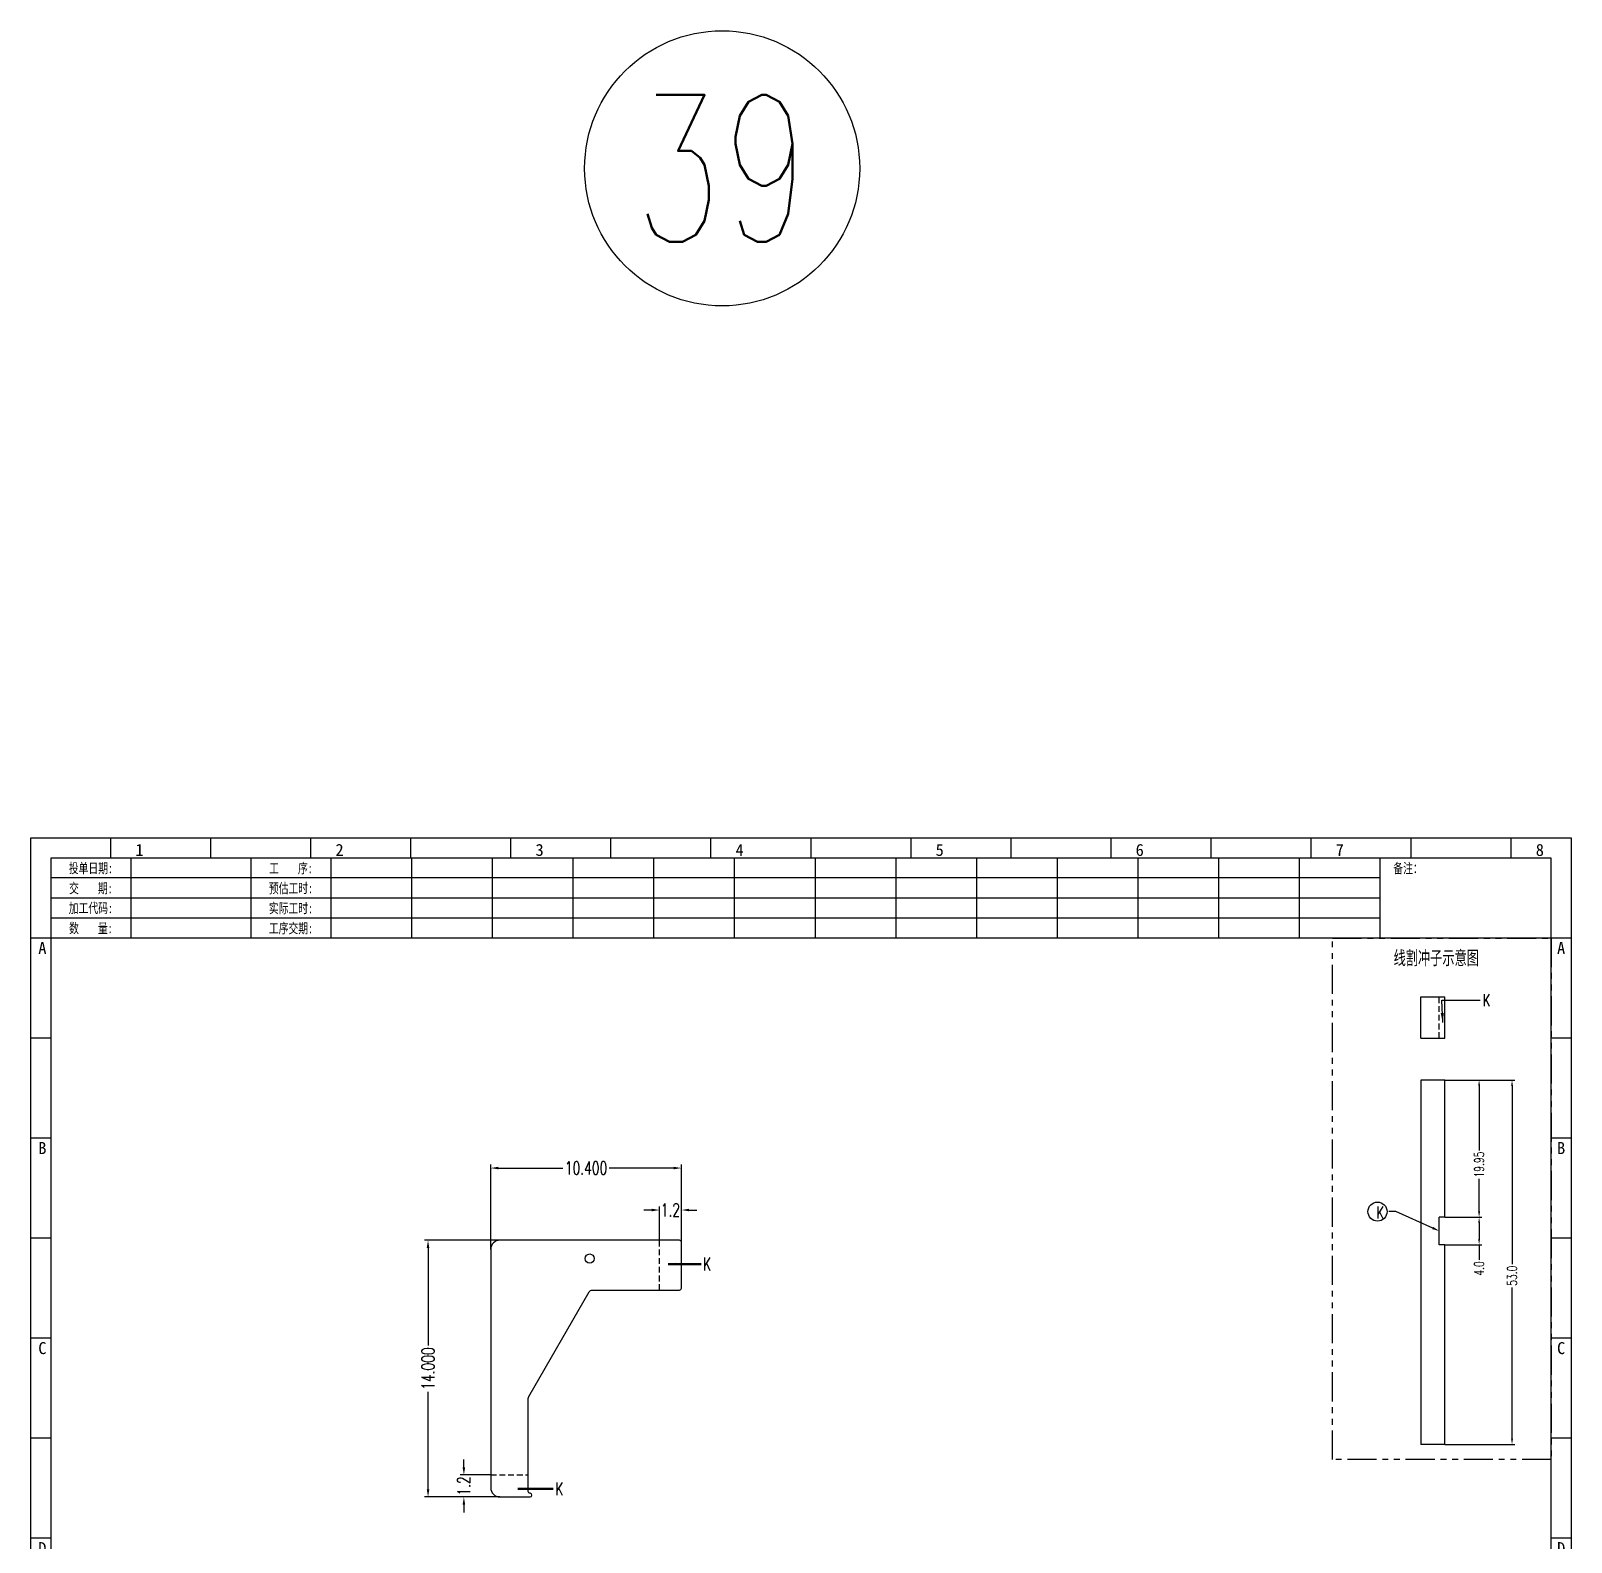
# Model space of a CAD drawing. Header units: millimetres. Extents: x -2852 to 5627, y -2271 to 1849.
# Drawn here: x -153.8 to -69.8, y 131.4 to 213.8 of the extents above; entities that cross this region are included whole.
import ezdxf
from ezdxf.enums import TextEntityAlignment as Align

# ---------------------------------------------------------------- set-up
doc = ezdxf.new("R2010")
doc.units = ezdxf.units.MM
doc.header["$PDSIZE"] = 3
doc.linetypes.add('DASHED2', pattern=[9.525, 6.35, -3.175])
doc.linetypes.add('PHANTOM', pattern=[63.5, 31.75, -6.35, 6.35, -6.35, 6.35, -6.35])
for name, color, linetype in [('1', 7, 'Continuous'), ('11', 4, 'DASHED2'), ('41', 1, 'Continuous'), ('61', 1, 'PHANTOM'), ('66', 1, 'Continuous'), ('PUNCH', 1, 'Continuous')]:
    doc.layers.add(name, color=color, linetype=linetype)
doc.styles.add('jet01', font='simplex.shx', dxfattribs={"width": 0.7, "bigfont": 'hztxt.shx'})
doc.styles.add('jet02', font='simplex.shx', dxfattribs={"width": 0.7})
doc.styles.get("Standard").update_dxf_attribs({"font": '仿宋_GB2312_0.ttf', "width": 0.7})
doc.styles.add('TEXTSTYLE_1', font='TRIUMB.TTF')
doc.styles.add('TEXTSTYLE_2', font='TRIUM.TTF')
doc.styles.add('tk', font='', dxfattribs={"width": 0.7})
doc.styles.add('tk 2', font='仿宋_GB2312_0.ttf', dxfattribs={"width": 0.65})
doc.styles.add('tk 4', font='simplex.shx', dxfattribs={"width": 0.65, "bigfont": 'bigfont.shx'})
doc.styles.get('tk').set_extended_font_data('NSimSun')
doc.dimstyles.new('jet02', dxfattribs={"dimtxt": 3.5, "dimasz": 2.1, "dimexe": 1, "dimexo": 0, "dimgap": 0.5, "dimtad": 0, "dimtoh": 1, "dimdec": 3, "dimzin": 9, "dimdsep": 46, "dimtxsty": 'jet02', "dimcen": 0, "dimclrt": 256, "dimazin": 2, "dimtfac": 1, "dimtdec": 3, "dimtofl": 0, "dimtmove": 0, "dimatfit": 1, "dimfxl": 0, "dimarcsym": 0})

# ---------------------------------------------------------------- blocks, each defined once
blk = doc.blocks.new('*D139')
at = {"layer": '41', "lineweight": -2, "ltscale": 0.05}
for p, q in [((838.56, -2295.815), (842.378, -2295.815)), ((842.228, -2296.13), (842.228, -2305.852)), ((842.228, -2315.375), (842.228, -2307.122)), ((838.56, -2315.69), (842.378, -2315.69))]:
    blk.add_line(p, q, dxfattribs=at)
at = {"layer": '41', "ltscale": 0.05}
for points in [[(842.175, -2296.13), (842.28, -2296.13), (842.228, -2295.815)], [(842.175, -2315.375), (842.28, -2315.375), (842.228, -2315.69)]]:
    blk.add_solid(points, dxfattribs=at)
at = {"layer": 'Defpoints', "color": 0, "ltscale": 0.05}
for p in [(838.56, -2295.815), (842.228, -2295.815), (838.56, -2315.69)]:
    blk.add_point(p, dxfattribs=at)
at = {"layer": '41', "ltscale": 0.05, "insert": (842.228, -2306.487), "char_height": 0.525, "attachment_point": 5, "rotation": 90, "style": 'jet02'}
blk.add_mtext('53.0', dxfattribs=at)
blk = doc.blocks.new('*D140')
at = {"layer": '41', "lineweight": -2, "ltscale": 0.05}
for p, q in [((838.56, -2295.815), (840.583, -2295.815)), ((840.433, -2296.13), (840.433, -2299.649)), ((840.433, -2302.982), (840.433, -2301.199)), ((838.56, -2303.297), (840.583, -2303.297))]:
    blk.add_line(p, q, dxfattribs=at)
at = {"layer": '41', "ltscale": 0.05}
for points in [[(840.381, -2296.13), (840.486, -2296.13), (840.433, -2295.815)], [(840.381, -2302.982), (840.486, -2302.982), (840.433, -2303.297)]]:
    blk.add_solid(points, dxfattribs=at)
at = {"layer": 'Defpoints', "color": 0, "ltscale": 0.05}
for p in [(838.56, -2295.815), (838.56, -2303.297), (840.433, -2303.297)]:
    blk.add_point(p, dxfattribs=at)
at = {"layer": '41', "ltscale": 0.05, "insert": (840.433, -2300.424), "char_height": 0.525, "attachment_point": 5, "rotation": 90, "style": 'jet02'}
blk.add_mtext('19.95', dxfattribs=at)
blk = doc.blocks.new('*D141')
at = {"layer": '41', "lineweight": -2, "ltscale": 0.05}
for p, q in [((838.56, -2303.297), (840.583, -2303.297)), ((840.433, -2303.612), (840.433, -2304.482)), ((838.56, -2304.797), (840.583, -2304.797)), ((840.433, -2304.797), (840.433, -2305.628))]:
    blk.add_line(p, q, dxfattribs=at)
at = {"layer": '41', "ltscale": 0.05}
for points in [[(840.381, -2303.612), (840.486, -2303.612), (840.433, -2303.297)], [(840.381, -2304.482), (840.486, -2304.482), (840.433, -2304.797)]]:
    blk.add_solid(points, dxfattribs=at)
at = {"layer": 'Defpoints', "color": 0, "ltscale": 0.05}
for p in [(838.56, -2303.297), (838.56, -2304.797), (840.433, -2304.797)]:
    blk.add_point(p, dxfattribs=at)
at = {"layer": '41', "ltscale": 0.05, "insert": (840.433, -2306.088), "char_height": 0.525, "attachment_point": 5, "rotation": 90, "style": 'jet02'}
blk.add_mtext('4.0', dxfattribs=at)
blk = doc.blocks.new('A3-N')
at = {"layer": '1', "color": 1}
for p, q in [((0, 0), (0, 296.73)), ((0, 296.73), (420, 296.73)), ((21.82, 291.27), (21.82, 296.73)), ((49.09, 291.27), (49.09, 296.73)), ((76.36, 291.27), (76.36, 296.73)), ((103.64, 291.27), (103.64, 296.73)), ((103.64, 291.27), (103.64, 296.73)), ((103.64, 291.27), (103.64, 296.73)), ((130.91, 291.27), (130.91, 296.73)), ((158.18, 291.27), (158.18, 296.73)), ((185.45, 291.27), (185.45, 296.73)), ((212.73, 291.27), (212.73, 296.73)), ((240, 291.27), (240, 296.73)), ((267.27, 291.27), (267.27, 296.73)), ((294.55, 291.27), (294.55, 296.73)), ((321.82, 291.27), (321.82, 296.73)), ((349.09, 291.27), (349.09, 296.73)), ((376.36, 291.27), (376.36, 296.73)), ((403.64, 291.27), (403.64, 296.73)), ((420, 296.73), (420, 1)), ((5.45, 269.45), (0, 269.45)), ((420, 269.45), (414.55, 269.45)), ((5.45, 242.18), (0, 242.18)), ((420, 242.18), (414.55, 242.18)), ((5.45, 214.91), (0, 214.91)), ((420, 214.91), (414.55, 214.91)), ((5.45, 187.64), (0, 187.64)), ((420, 187.64), (414.55, 187.64)), ((5.45, 160.36), (0, 160.36)), ((420, 160.36), (414.55, 160.36)), ((5.45, 133.09), (0, 133.09)), ((420, 133.09), (414.55, 133.09)), ((5.45, 105.82), (0, 105.82)), ((420, 105.82), (414.55, 105.82)), ((5.45, 78.55), (0, 78.55)), ((420, 78.55), (414.55, 78.55)), ((5.45, 51.27), (0, 51.27)), ((420, 51.27), (414.55, 51.27)), ((222.45, 49.09), (221.45, 49.09)), ((221.45, 49.09), (221.45, 40.36)), ((222.45, 49.09), (414.55, 49.09)), ((232.36, 49.09), (232.36, 40.36)), ((245.45, 49.09), (245.45, 40.36)), ((290.18, 49.09), (290.18, 40.36)), ((302.18, 49.09), (302.18, 40.36)), ((322.91, 49.09), (322.91, 40.36)), ((343.64, 49.09), (343.64, 40.36)), ((392.73, 40.36), (392.73, 49.09)), ((258.55, 40.36), (258.55, 5.44)), ((266.45, 40.36), (266.45, 5.44)), ((276.78, 40.36), (276.78, 5.45)), ((291.18, 40.36), (291.18, 5.45)), ((301.51, 40.37), (301.51, 5.46)), ((308.01, 40.36), (308.01, 5.45)), ((354.09, 40.36), (354.09, 5.45)), ((308.01, 32.39), (258.55, 32.39)), ((308.01, 28.54), (258.55, 28.54)), ((414.55, 27.27), (308.01, 27.27)), ((5.45, 24), (0, 24)), ((308.01, 24.69), (258.55, 24.69)), ((420, 24), (414.55, 24)), ((308.01, 16.99), (258.55, 16.99)), ((354.09, 19.63), (308.01, 19.63)), ((308.01, 13.14), (258.55, 13.14)), ((414.55, 16.36), (354.09, 16.36)), ((374.55, 16.36), (374.55, 5.45)), ((384.55, 16.36), (384.55, 5.45)), ((394.55, 16.36), (394.55, 5.45)), ((404.55, 16.36), (404.55, 5.45)), ((308.01, 9.29), (258.55, 9.29)), ((308.01, 11.99), (354.09, 11.99)), ((372.51, 12.49), (362.69, 11.5)), ((362.69, 11.5), (362.69, 8.23)), ((372.51, 12.49), (372.51, 7.25)), ((414.55, 12), (374.55, 12)), ((21.82, 0), (21.82, 5.45)), ((49.09, 0), (49.09, 5.45)), ((76.36, 0), (76.36, 5.45)), ((103.64, 0), (103.64, 5.45)), ((130.91, 0), (130.91, 5.45)), ((158.18, 0), (158.18, 5.45)), ((185.45, 0), (185.45, 5.45)), ((212.73, 0), (212.73, 5.45)), ((240, 0), (240, 5.45)), ((267.27, 0), (267.27, 5.45)), ((294.55, 0), (294.55, 5.45)), ((321.82, 0), (321.82, 5.45)), ((349.09, 0), (349.09, 5.45)), ((372.51, 7.25), (362.69, 8.23)), ((376.36, 0), (376.36, 5.45)), ((403.64, 0), (403.64, 5.45)), ((1, 0), (0, 0)), ((420, 0), (1, 0)), ((420, 0), (420, 1))]:
    blk.add_line(p, q, dxfattribs=at)
at = {"layer": '1'}
for p, q in [((414.55, 278.18), (414.55, 284.73)), ((221.45, 40.36), (221.45, 5.45)), ((221.45, 40.36), (414.55, 40.36)), ((221.45, 40.36), (414.55, 40.36)), ((254.41, 40.36), (254.41, 5.45)), ((283.28, 40.36), (283.28, 5.45)), ((308.01, 36.24), (258.55, 36.24)), ((222.08, 28.67), (254.12, 28.67)), ((308.01, 20.84), (254.41, 20.84))]:
    blk.add_line(p, q, dxfattribs=at)
at = {"layer": '1', "color": 1, "ltscale": 0.05}
for p, q in [((278.93, 34.04), (279.79, 32.56)), ((278.93, 34.04), (280.65, 34.04)), ((281.68, 35.84), (279.79, 32.56)), ((303.66, 34.05), (304.52, 32.56)), ((303.66, 34.05), (305.38, 34.05)), ((306.41, 35.84), (304.52, 32.56)), ((278.93, 30.19), (279.79, 28.71)), ((278.93, 30.19), (280.65, 30.19)), ((281.68, 31.99), (279.79, 28.71)), ((303.66, 30.2), (305.38, 30.2)), ((303.66, 30.2), (304.52, 28.71)), ((306.41, 31.99), (304.52, 28.71)), ((278.93, 26.34), (279.79, 24.86)), ((278.93, 26.34), (280.65, 26.34)), ((281.68, 28.14), (279.79, 24.86)), ((303.66, 26.35), (304.52, 24.86)), ((303.66, 26.35), (305.38, 26.35)), ((306.41, 28.14), (304.52, 24.86)), ((278.93, 22.49), (280.65, 22.49)), ((278.93, 22.49), (279.79, 21.01)), ((281.68, 24.29), (279.79, 21.01)), ((303.66, 22.5), (305.38, 22.5)), ((303.66, 22.5), (304.52, 21.01)), ((306.41, 24.29), (304.52, 21.01)), ((278.93, 18.66), (279.79, 17.17)), ((278.93, 18.66), (280.65, 18.66)), ((281.68, 20.45), (279.79, 17.17)), ((303.66, 18.66), (304.52, 17.18)), ((303.66, 18.66), (305.38, 18.66)), ((306.41, 20.46), (304.52, 17.18)), ((278.93, 14.81), (280.65, 14.81)), ((278.93, 14.81), (279.79, 13.32)), ((281.68, 16.6), (279.79, 13.32)), ((281.68, 12.75), (279.79, 9.47)), ((303.66, 14.81), (305.38, 14.81)), ((303.66, 14.81), (304.52, 13.33)), ((306.41, 16.61), (304.52, 13.33)), ((306.41, 12.76), (304.52, 9.48)), ((278.93, 10.96), (279.79, 9.47)), ((278.93, 10.96), (280.65, 10.96)), ((281.68, 8.9), (279.79, 5.62)), ((303.66, 10.96), (304.52, 9.48)), ((303.66, 10.96), (305.38, 10.96)), ((306.41, 8.91), (304.52, 5.63)), ((278.93, 7.11), (279.79, 5.62)), ((278.93, 7.11), (280.65, 7.11)), ((303.66, 7.11), (305.38, 7.11)), ((303.66, 7.11), (304.52, 5.63))]:
    blk.add_line(p, q, dxfattribs=at)
at = {"layer": '1', "color": 1, "ltscale": 0.1}
for p, q in [((358.01, 13.02), (358.01, 6.71)), ((354.86, 9.87), (361.17, 9.87)), ((362.03, 9.87), (373.54, 9.87))]:
    blk.add_line(p, q, dxfattribs=at)
at = {"layer": '1'}
blk.add_lwpolyline([(221.45, 5.45), (414.55, 5.45), (414.55, 291.27), (5.45, 291.27), (5.45, 5.45), (414.55, 5.45)], dxfattribs=at)
at = {"layer": '1', "color": 7, "linetype": 'Continuous', "const_width": 0.123}
blk.add_lwpolyline([(223.11, 34.74), (252.6, 34.76)], dxfattribs=at)
at = {"layer": '1', "color": 1}
for radius in [2.62, 1.64]:
    blk.add_circle((358.01, 9.87), radius, dxfattribs=at)
at = {"layer": '41'}
for p, q in [((27.27, 291.27), (27.27, 269.45)), ((60, 291.27), (60, 269.45)), ((81.82, 291.27), (81.82, 269.45)), ((103.82, 291.27), (103.82, 269.45)), ((125.82, 291.27), (125.82, 269.45)), ((147.82, 291.27), (147.82, 269.45)), ((169.82, 291.27), (169.82, 269.45)), ((191.82, 291.27), (191.82, 269.45)), ((213.82, 291.27), (213.82, 269.45)), ((235.82, 291.27), (235.82, 269.45)), ((257.82, 291.27), (257.82, 269.45)), ((279.82, 291.27), (279.82, 269.45)), ((301.82, 291.27), (301.82, 269.45)), ((323.82, 291.27), (323.82, 269.45)), ((345.82, 291.27), (345.82, 269.45)), ((367.82, 291.27), (367.82, 269.45)), ((367.82, 285.82), (5.45, 285.82)), ((367.82, 280.36), (5.45, 280.36)), ((367.82, 274.91), (5.45, 274.91)), ((414.55, 269.45), (5.45, 269.45))]:
    blk.add_line(p, q, dxfattribs=at)
at = {"layer": '1', "color": 1}
for s, p in [('1', (29.64, 295.11)), ('2', (84.18, 295.11)), ('3', (138.73, 295.11)), ('4', (193.27, 295.11)), ('5', (247.82, 295.11)), ('6', (302.36, 295.11)), ('7', (356.91, 295.11)), ('8', (411.45, 295.11)), ('1', (30.53, 4.11)), ('2', (85.08, 4.11)), ('3', (139.62, 4.11)), ('4', (194.17, 4.11)), ('5', (248.72, 4.11)), ('6', (303.26, 4.11)), ('7', (357.81, 4.11)), ('8', (412.35, 4.11))]:
    blk.add_text(s, height=3.27, dxfattribs=at).set_placement(p, align=Align.TOP_CENTER)
at = {"layer": '1', "style": 'tk', "width": 0.7}
for s, p in [('投单日期:', (16.36, 288.55)), ('工    序:', (70.91, 288.55)), ('备注：', (375.51, 288.55)), ('交    期:', (16.36, 283.09)), ('预估工时:', (70.91, 283.09)), ('加工代码:', (16.36, 277.64)), ('实际工时:', (70.91, 277.64)), ('数    量:', (16.36, 272.18)), ('工序交期:', (70.91, 272.18))]:
    blk.add_text(s, height=2.727, dxfattribs=at).set_placement(p, align=Align.MIDDLE)
at = {"layer": '1', "color": 1}
for s, p in [('A', (2.04, 268.36)), ('B', (2.04, 213.82)), ('C', (2.04, 159.27)), ('D', (2.04, 104.73)), ('E', (2.04, 50.18))]:
    blk.add_text(s, height=3.27, dxfattribs=at).set_placement(p, align=Align.TOP_LEFT)
for s, p in [('A', (418.37, 268.36)), ('B', (418.37, 213.82)), ('C', (418.37, 159.27)), ('D', (418.37, 104.73)), ('E', (418.37, 50.18))]:
    blk.add_text(s, height=3.27, dxfattribs=at).set_placement(p, align=Align.TOP_RIGHT)
at = {"layer": '1', "color": 1, "style": 'tk 2', "width": 0.7}
for s, height, p in [('序号', 3.273, (222.96, 43.34)), ('件号', 3.273, (234.62, 43.61)), ('零件名称', 3.273, (258.97, 43.61)), ('数量', 3.273, (292.3, 43.78)), ('材料', 3.273, (309.27, 43.78)), ('热处理', 3.273, (328.71, 43.78)), ('外形尺寸', 3.273, (358.94, 43.78)), ('说明', 3.273, (399.61, 43.78)), ('料号：', 2.182, (309.77, 37.46)), ('名称：', 3.273, (355.52, 35.79)), ('图号：', 3.273, (355.52, 22.7)), ('比 例', 2.182, (376.69, 13.18)), ('页 码', 2.182, (386.85, 13.18)), ('版 次', 2.182, (396.31, 13.18)), ('单位', 2.182, (407.35, 13.18))]:
    blk.add_text(s, height=height, dxfattribs=at).set_placement(p)
at = {"layer": '1', "color": 7, "linetype": 'Continuous', "style": 'TEXTSTYLE_1'}
blk.add_text('Amphenol JET', height=2.7, dxfattribs=at).set_placement((223.96, 35.61))
at = {"layer": '1', "color": 7, "linetype": 'Continuous'}
for s, height, style, width, p in [('A Division of Amphenol Corporation', 1.5, 'TEXTSTYLE_2', 0.7, (224.64, 32.29)), ('HangZhou Amphenol JET Interconnect Technology co.,ltd ', 1.2, 'TEXTSTYLE_2', 0.6, (222.47, 29.36)), ('THESE DRAWINGS AND SPECIFICATIONS', 1.5, 'tk 4', 0.6, (224.73, 23.52)), ('ARE THE PROPERTY OF', 1.5, 'tk 4', 0.6, (230.45, 21.35)), ('AND SHALL NOT BE REPRODUCED OR', 1.5, 'tk 4', 0.6, (225.95, 17.17)), ('AMPHENOL CORPORATION', 1.5, 'tk 4', 0.6, (230.04, 19.27)), ('THE MANUFACTURE OR SALE OF APPARATUS', 1.5, 'tk 4', 0.6, (223.5, 12.92)), ('COPIED OR USED AS THE BASIS FOR', 1.5, 'tk 4', 0.6, (225.54, 15.02)), ('WITHOUT THE WRITTEN PERMISSION OF', 1.5, 'tk 4', 0.6, (224.73, 10.67)), ('AMPHENOL CORPORATION.', 1.5, 'tk 4', 0.6, (229.63, 8.4))]:
    blk.add_text(s, height=height, dxfattribs=dict(at, style=style, width=width)).set_placement(p)
at = {"layer": '1', "color": 1, "style": 'tk 2', "width": 0.7}
for s, p in [('X.', (259.64, 34.37)), ('%%P0.2', (267.9, 34.37)), ('X.', (284.37, 34.37)), ('%%P1%%D', (293.12, 34.37)), ('.X', (259.64, 30.28)), ('%%P0.1', (267.9, 30.52)), ('.X', (284.37, 30.28)), ('%%P0.5%%D', (293.12, 30.52)), ('.XX', (259.64, 26.71)), ('%%P0.01', (267.9, 26.67)), ('.XX', (284.37, 26.71)), ('%%P0.1%%D', (293.12, 26.67)), ('.XXX', (259.64, 22.68)), ('%%P0.002', (267.9, 22.82)), ('.XXX', (284.37, 22.68)), ('%%P0.01%%D', (293.12, 22.82)), ('X.', (259.64, 18.97)), ('0/-0.2', (267.9, 18.97)), ('X.', (284.37, 18.97)), ('+0.2/0', (293.12, 18.97)), ('.X', (259.64, 14.88)), ('0/-0.1', (267.9, 15.12)), ('.X', (284.37, 14.88)), ('+0.1/0', (293.12, 15.12)), ('.XX', (259.64, 11.31)), ('0/-0.01', (267.9, 11.27)), ('0/-0.002', (267.9, 7.42)), ('.XX', (284.37, 11.31)), ('+0.01/0', (293.12, 11.27)), ('+0.002/0', (293.12, 7.42)), ('.XXX', (259.64, 7.28)), ('.XXX', (284.37, 7.28))]:
    blk.add_text(s, height=2, dxfattribs=at).set_placement(p, align=Align.MIDDLE_LEFT)
at = {"layer": '1', "color": 1, "ltscale": 0.05, "style": 'tk 2', "width": 0.5}
for s, p in [('6.3', (279.01, 34.26)), ('6.3', (303.74, 34.27)), ('3.2', (279.01, 30.41)), ('3.2', (303.74, 30.42)), ('0.8', (279.01, 26.56)), ('0.8', (303.74, 26.57)), ('0.2', (279.01, 22.71)), ('0.2', (303.74, 22.72)), ('6.3', (279.01, 18.87)), ('6.3', (303.74, 18.88)), ('3.2', (279.01, 15.02)), ('0.8', (279.01, 11.17)), ('3.2', (303.74, 15.03)), ('0.8', (303.74, 11.18)), ('0.2', (279.01, 7.32)), ('0.2', (303.74, 7.33))]:
    blk.add_text(s, height=1.6, dxfattribs=at).set_placement(p)
at = {"layer": '1', "style": 'tk 2', "width": 0.7}
for s, p in [('APPD:', (309.77, 24.21)), ('CHKD:', (309.77, 16.27)), ('DR:', (309.77, 8.35))]:
    blk.add_text(s, height=2.182, dxfattribs=at).set_placement(p)
at = {"layer": '1', "color": 7, "style": 'tk 2', "width": 0.7}
blk.add_text('MM', height=2.182, dxfattribs=at).set_placement((408.31, 7.75))
at = {"layer": '1', "color": 1, "ltscale": 0.05, "char_height": 1.5, "width": 6.3627, "attachment_point": 1, "style": 'tk 2'}
for s, insert in [('尺  寸', (260.31, 39.25)), ('公  差', (268.17, 39.25)), ('粗糙度', (277.98, 39.25)), ('尺  寸', (285.2, 39.25)), ('公  差', (293.18, 39.25)), ('粗糙度', (302.71, 39.26))]:
    blk.add_mtext(s, dxfattribs=dict(at, insert=insert))
at = {"layer": '1', "ltscale": 0.05, "char_height": 2, "width": 2.5195, "attachment_point": 1, "style": 'tk 2'}
for s, insert in [('一般公差', (255.39, 36.11)), ('单侧公差', (255.39, 19.71))]:
    blk.add_mtext(s, dxfattribs=dict(at, insert=insert))
at = {"layer": '1', "color": 1, "ltscale": 0.05, "char_height": 1.2, "width": 5.1396, "attachment_point": 1, "line_spacing_factor": 0.8, "style": 'tk 2'}
for s, insert in [('+0', (261.58, 20.13)), ('-0', (286.31, 19.33)), ('+0', (261.88, 16.09)), ('-0', (286.61, 15.29)), ('+0', (262.79, 12.45)), ('+0', (263.87, 8.44)), ('-0', (287.51, 11.65)), ('-0', (288.59, 7.64))]:
    blk.add_mtext(s, dxfattribs=dict(at, insert=insert))
at = {"layer": '1', "style": 'tk 2', "width": 0.7}
for tag, p in [('PATR-NO1', (309.84, 32.96)), ('TITLE', (365.74, 30.9)), ('PATR-NO2', (309.84, 27.81)), ('DWG-NO:', (366.54, 18.14))]:
    blk.add_attdef(tag, p, '', height=3.27, dxfattribs=at)
at = {"layer": '1', "color": 1, "style": 'tk 2', "width": 0.7}
for tag, p in [('DRAW', (314.55, 7.27)), ('DATE', (334.72, 7.32))]:
    blk.add_attdef(tag, p, '', height=3.49, dxfattribs=at)
at = {"layer": '1', "style": 'tk 2', "width": 0.7}
for tag, p in [('SCALE', (376.55, 8.73)), ('SHEET', (386.6, 8.72)), ('REV', (397.38, 8.73))]:
    blk.add_attdef(tag, text='', height=2.18, dxfattribs=at).set_placement(p, align=Align.MIDDLE_LEFT)
blk = doc.blocks.new('*D3511')
at = {"layer": '41', "ltscale": 0.05}
for p, q in [((786.532, -2305.051), (786.532, -2300.414)), ((786.952, -2300.614), (790.465, -2300.614)), ((796.512, -2300.614), (792.998, -2300.614)), ((796.932, -2304.651), (796.932, -2300.414))]:
    blk.add_line(p, q, dxfattribs=at)
for points in [[(786.952, -2300.544), (786.952, -2300.684), (786.532, -2300.614)], [(796.512, -2300.544), (796.512, -2300.684), (796.932, -2300.614)]]:
    blk.add_solid(points, dxfattribs=at)
at = {"layer": 'Defpoints', "color": 0, "ltscale": 0.05}
for p in [(796.932, -2300.614), (796.932, -2304.651), (786.532, -2305.051)]:
    blk.add_point(p, dxfattribs=at)
at = {"layer": '41', "ltscale": 0.05, "insert": (791.732, -2300.614), "char_height": 0.7, "attachment_point": 5, "style": 'jet02'}
blk.add_mtext('10.400', dxfattribs=at)
blk = doc.blocks.new('*D3512')
at = {"layer": '41', "ltscale": 0.05}
for p, q in [((787.032, -2304.551), (782.916, -2304.551)), ((783.116, -2304.971), (783.116, -2310.284)), ((783.116, -2318.131), (783.116, -2312.817)), ((787.032, -2318.551), (782.916, -2318.551))]:
    blk.add_line(p, q, dxfattribs=at)
for points in [[(783.046, -2304.971), (783.186, -2304.971), (783.116, -2304.551)], [(783.046, -2318.131), (783.186, -2318.131), (783.116, -2318.551)]]:
    blk.add_solid(points, dxfattribs=at)
at = {"layer": 'Defpoints', "color": 0, "ltscale": 0.05}
for p in [(783.116, -2304.551), (787.032, -2304.551), (787.032, -2318.551)]:
    blk.add_point(p, dxfattribs=at)
at = {"layer": '41', "ltscale": 0.05, "insert": (783.116, -2311.551), "char_height": 0.7, "attachment_point": 5, "rotation": 90, "style": 'jet02'}
blk.add_mtext('14.000', dxfattribs=at)
blk = doc.blocks.new('*D3513')
at = {"layer": '41', "ltscale": 0.05}
for p, q in [((795.312, -2302.903), (794.892, -2302.903)), ((795.732, -2304.551), (795.732, -2302.703)), ((796.932, -2304.651), (796.932, -2302.703)), ((797.352, -2302.903), (797.772, -2302.903))]:
    blk.add_line(p, q, dxfattribs=at)
for points in [[(795.312, -2302.833), (795.312, -2302.973), (795.732, -2302.903)], [(797.352, -2302.833), (797.352, -2302.973), (796.932, -2302.903)]]:
    blk.add_solid(points, dxfattribs=at)
at = {"layer": 'Defpoints', "color": 0, "ltscale": 0.05}
for p in [(796.932, -2302.903), (795.732, -2304.551), (796.932, -2304.651)]:
    blk.add_point(p, dxfattribs=at)
at = {"layer": '41', "ltscale": 0.05, "insert": (796.332, -2302.903), "char_height": 0.7, "attachment_point": 5, "style": 'jet02'}
blk.add_mtext('1.2', dxfattribs=at)
blk = doc.blocks.new('*D3514')
at = {"layer": '41', "ltscale": 0.05}
for p, q in [((785.071, -2316.931), (785.071, -2316.511)), ((786.532, -2317.351), (784.871, -2317.351)), ((787.032, -2318.551), (784.871, -2318.551)), ((785.071, -2318.971), (785.071, -2319.391))]:
    blk.add_line(p, q, dxfattribs=at)
for points in [[(785.001, -2316.931), (785.141, -2316.931), (785.071, -2317.351)], [(785.001, -2318.971), (785.141, -2318.971), (785.071, -2318.551)]]:
    blk.add_solid(points, dxfattribs=at)
at = {"layer": 'Defpoints', "color": 0, "ltscale": 0.05}
for p in [(786.532, -2317.351), (785.071, -2318.551), (787.032, -2318.551)]:
    blk.add_point(p, dxfattribs=at)
at = {"layer": '41', "ltscale": 0.05, "insert": (785.071, -2317.951), "char_height": 0.7, "attachment_point": 5, "rotation": 90, "style": 'jet02'}
blk.add_mtext('1.2', dxfattribs=at)

msp = doc.modelspace()

# ---------------------------------------------------------------- linework, layer by layer
at = {"layer": '1', "ltscale": 0.05}
for p, q in [((-77.9598, 161.1525), (-76.6473, 161.1525)), ((-77.9598, 158.9025), (-77.9598, 161.1525)), ((-76.6473, 158.9025), (-76.6473, 161.1525)), ((-77.9598, 158.9025), (-76.6473, 158.9025)), ((-77.9598, 156.6143), (-77.9598, 136.7393)), ((-76.6473, 156.6143), (-77.9598, 156.6143)), ((-76.6473, 149.1331), (-76.6473, 156.6143)), ((-76.6473, 149.1331), (-76.9473, 149.1331)), ((-76.9473, 147.6331), (-76.9473, 149.1331)), ((-76.6473, 147.6331), (-76.9473, 147.6331)), ((-76.6473, 136.7393), (-76.6473, 147.6331)), ((-76.6473, 136.7393), (-77.9598, 136.7393))]:
    msp.add_line(p, q, dxfattribs=at)
msp.add_lwpolyline([(-126.626, 139.2501, -0.1316525), (-126.5992, 139.3501), (-123.3031, 145.0592, -0.2679492), (-123.1298, 145.1592), (-118.376, 145.1592, 0.4142136), (-118.276, 145.2592), (-118.276, 147.7792, 0.4142136), (-118.376, 147.8792), (-128.176, 147.8792, 0.4142136), (-128.676, 147.3792), (-128.676, 134.3792, 0.4142136), (-128.176, 133.8792), (-126.526, 133.8792, 1), (-126.526, 134.0792, -0.4142136), (-126.626, 134.1792)], format="xyb", close=True, dxfattribs=at)
at = {"layer": '11', "ltscale": 0.05}
for p, q in [((-76.9473, 158.9025), (-76.9473, 161.1525)), ((-119.476, 145.1592), (-119.476, 147.8792)), ((-128.676, 135.0792), (-126.626, 135.0792))]:
    msp.add_line(p, q, dxfattribs=at)
at = {"layer": '41', "ltscale": 0.05}
msp.add_lwpolyline([(-77.306, 148.5454), (-79.3127, 149.4535), (-79.7065, 149.4535)], dxfattribs=at)
msp.add_circle((-80.3152, 149.4401), 0.5196, dxfattribs=at)
msp.add_solid([(-77.279, 148.6052), (-76.9473, 148.3831), (-77.3331, 148.4856)], dxfattribs=at)
at = {"layer": '61', "color": 6, "ltscale": 0.05}
msp.add_lwpolyline([(-82.7684, 164.3601), (-70.8441, 164.3601), (-70.8441, 135.9148), (-82.7684, 135.9148)], close=True, dxfattribs=at)
at = {"layer": '66', "ltscale": 0.05}
msp.add_circle((-116.0524, 206.3338), 7.5, dxfattribs=at)
at = {"layer": 'PUNCH', "ltscale": 0.05}
msp.add_circle((-123.276, 146.8792), 0.25, dxfattribs=at)

# ---------------------------------------------------------------- block references
at = {"layer": '1', "ltscale": 0.05, "xscale": 0.2000000000000455, "yscale": 0.2000000000000455, "zscale": 0.2000000000000455}
msp.add_blockref('A3-N', (-153.7532, 110.4692), dxfattribs=at).add_auto_attribs({'DWG-NO:': 'CMY1000A-P39A', 'TITLE': '冲模镶件', 'REV': 'A', 'SHEET': '1 / 1', 'DRAW': 'tlr', 'DATE': '2019-01-16', 'PATR-NO1': 'XCede HDU2 3PR SHIELD A', 'PATR-NO2': '959-3EA4-A22', 'SCALE': '1 : 1'})

# ---------------------------------------------------------------- texts
at = {"layer": '41', "style": 'jet02', "width": 0.7}
msp.add_text('K', height=0.6562, dxfattribs=at).set_placement((-80.3808, 149.0592))
at = {"layer": '41', "ltscale": 0.05, "insert": (-79.4372, 163.654), "char_height": 0.75, "width": 6.697497, "attachment_point": 1, "style": 'tk 2'}
msp.add_mtext('线割冲子示意图', dxfattribs=at)
at = {"layer": '41', "ltscale": 0.05, "attachment_point": 4, "style": 'jet02'}
for insert, char_height in [((-74.5864, 160.9777), 0.6562), ((-117.0952, 146.5801), 0.7), ((-125.1602, 134.3213), 0.7)]:
    msp.add_mtext('K', dxfattribs=dict(at, insert=insert, char_height=char_height))
at = {"layer": '66', "ltscale": 0.05, "style": 'jet01', "width": 0.7}
msp.add_text('39', height=8, dxfattribs=at).set_placement((-116.0524, 206.3338), align=Align.MIDDLE)

# ---------------------------------------------------------------- dimensions: what is measured, and where the dimension line sits
at = {"layer": '41', "ltscale": 0.05}
for base, p1, p2, angle, text, override, picture, middle in [((-72.9799, 156.6143), (-76.6473, 136.7393), (-76.6473, 156.6143), 90, '53.0', {"dimscale": 0.15, "dimtoh": 0, "dimdec": 1, "dimlfac": 2, "dimzin": 1, "dimclrd": 256, "dimclre": 256, "dimadec": 1, "dimazin": 0, "dimtofl": 1, "dimatfit": 3}, '*D139', (-72.9799, 145.9428)), ((-74.7744, 149.1331), (-76.6473, 156.6143), (-76.6473, 149.1331), 270, '19.95', {"dimscale": 0.15, "dimtoh": 0, "dimdec": 2, "dimlfac": 2, "dimzin": 1, "dimclrd": 256, "dimclre": 256, "dimazin": 0, "dimtofl": 1, "dimatfit": 3}, '*D140', (-74.7744, 152.0055)), ((-74.7744, 147.6331), (-76.6473, 149.1331), (-76.6473, 147.6331), 270, '4.0', {"dimscale": 0.15, "dimtoh": 0, "dimdec": 1, "dimlfac": 2, "dimzin": 1, "dimclrd": 256, "dimclre": 256, "dimadec": 1, "dimazin": 0, "dimtofl": 1, "dimatfit": 3}, '*D141', (-74.7744, 146.3414))]:
    dim = msp.add_linear_dim(base=base, p1=p1, p2=p2, angle=angle, text=text, dimstyle='jet02', override=override, dxfattribs=at)
    dim.commit()
    dim.dimension.update_dxf_attribs({"geometry": picture, "text_midpoint": middle, "dimtype": 128, "insert": (-915.2077, 2452.4298)})
for base, p1, override, picture, middle in [((-118.276, 151.8158), (-128.676, 147.3792), {"dimscale": 0.2, "dimtoh": 0, "dimzin": 1, "dimclrd": 256, "dimclre": 256, "dimadec": 3, "dimazin": 0, "dimatfit": 3, "dimlwd": 65535, "dimlwe": 65535}, '*D3511', (-123.476, 151.8158)), ((-118.276, 149.527), (-119.476, 147.8792), {"dimscale": 0.2, "dimtoh": 0, "dimdec": 1, "dimzin": 1, "dimclrd": 256, "dimclre": 256, "dimadec": 1, "dimazin": 0, "dimatfit": 3, "dimlwd": 65535, "dimlwe": 65535}, '*D3513', (-118.876, 149.527))]:
    dim = msp.add_linear_dim(base=base, p1=p1, p2=(-118.276, 147.7792), dimstyle='jet02', override=override, dxfattribs=at)
    dim.commit()
    dim.dimension.update_dxf_attribs({"geometry": picture, "text_midpoint": middle, "insert": (-915.2077, 2452.4298)})
for base, p1, p2, override, picture, middle in [((-132.092, 147.8792), (-128.176, 133.8792), (-128.176, 147.8792), {"dimscale": 0.2, "dimtoh": 0, "dimzin": 1, "dimclrd": 256, "dimclre": 256, "dimadec": 3, "dimazin": 0, "dimatfit": 3, "dimlwd": 65535, "dimlwe": 65535}, '*D3512', (-132.092, 140.8792)), ((-130.1362, 133.8792), (-128.676, 135.0792), (-128.176, 133.8792), {"dimscale": 0.2, "dimtoh": 0, "dimdec": 1, "dimzin": 1, "dimclrd": 256, "dimclre": 256, "dimadec": 1, "dimazin": 0, "dimatfit": 3, "dimlwd": 65535, "dimlwe": 65535}, '*D3514', (-130.1362, 134.4792))]:
    dim = msp.add_linear_dim(base=base, p1=p1, p2=p2, angle=90, dimstyle='jet02', override=override, dxfattribs=at)
    dim.commit()
    dim.dimension.update_dxf_attribs({"geometry": picture, "text_midpoint": middle, "insert": (-915.2077, 2452.4298)})

# ---------------------------------------------------------------- leaders
at = {"layer": '41', "ltscale": 0.05, "annotation_type": 0, "has_hookline": 1, "hookline_direction": 0}
for points, override, text_width in [([(-76.7594, 159.7468), (-76.8114, 160.9777), (-74.7114, 160.9777)], {"dimscale": 0.25, "dimtoh": 0, "dimdec": 1, "dimzin": 1, "dimclrd": 256, "dimclre": 256, "dimadec": 1, "dimazin": 0, "dimtofl": 1, "dimatfit": 3}, 0.3063), ([(-119.0058, 146.5801), (-117.1952, 146.5801)], {"dimscale": 0.2, "dimtoh": 0, "dimzin": 1, "dimclrd": 256, "dimclre": 256, "dimadec": 3, "dimazin": 0, "dimatfit": 3, "dimlwd": 65535, "dimlwe": 65535}, 0.3267), ([(-127.1964, 134.3213), (-125.2602, 134.3213)], {"dimscale": 0.2, "dimtoh": 0, "dimzin": 1, "dimclrd": 256, "dimclre": 256, "dimadec": 3, "dimazin": 0, "dimatfit": 3, "dimlwd": 65535, "dimlwe": 65535}, 0.3267)]:
    msp.add_leader(points, dimstyle='jet02', override=override, dxfattribs=dict(at, text_width=text_width))

doc.saveas('drawing.dxf')
